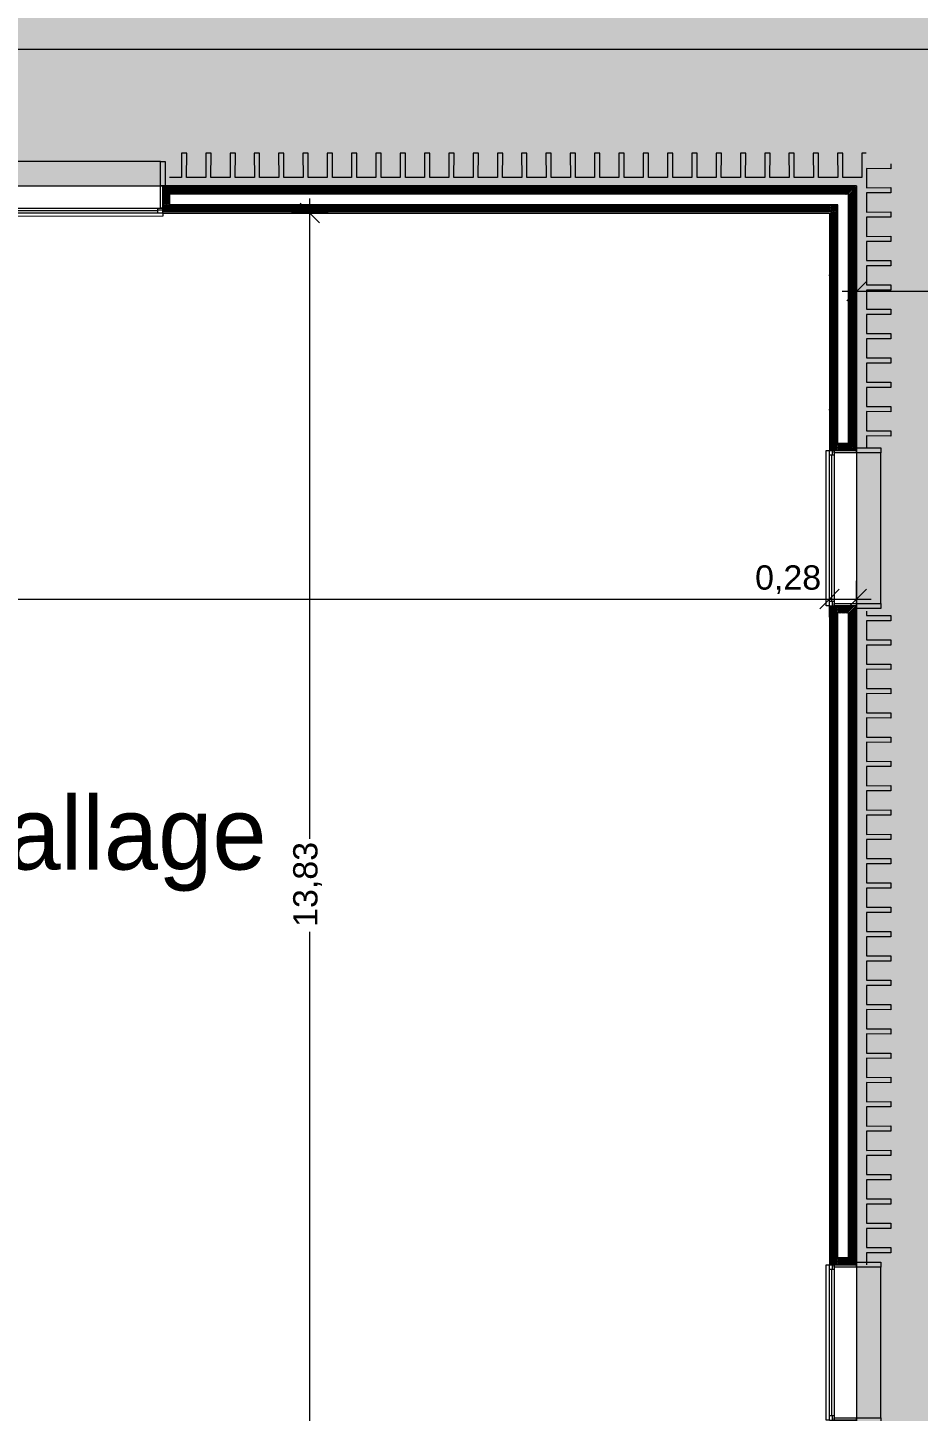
# Model space of a CAD drawing. Header units: millimetres. Extents: x -284281 to 1648660, y -821378 to -151356.
# Drawn here: x 235698 to 244860, y -186000 to -171770 of the extents above; entities that cross this region are included whole.
import ezdxf

# ---------------------------------------------------------------- set-up
doc = ezdxf.new("R2010")
doc.units = ezdxf.units.MM
doc.header["$MEASUREMENT"] = 0
doc.set_wipeout_variables(frame=1)
doc.linetypes.add('Traits', pattern=[282.222223, 141.111112, -141.111112])
doc.linetypes.add('Wipeout_Contour', pattern=[1000, 0, -1000])
for name, color, linetype in [('Cotations - 1_100', 7, 'Continuous'), ('Fenêtres ARCHICAD', 7, 'Continuous'), ('Hachure', 7, 'Continuous'), ('Nouveau_0', 7, 'Continuous'), ('Sols_ Dalles', 7, 'Continuous')]:
    doc.layers.add(name, color=color, linetype=linetype)
doc.styles.add('STYLE_GENERE_1', font='AGENCYR.TTF')
doc.styles.add('STYLE_GENERE_2', font='arial.ttf')
doc.dimstyles.new('STYLE_GENERE__1', dxfattribs={"dimtxt": 250, "dimasz": 190, "dimexe": 0.18, "dimexo": 0.0625, "dimgap": 0, "dimtad": 1, "dimtih": 1, "dimtoh": 1, "dimlfac": 0.001, "dimzin": 0, "dimdsep": 46, "dimtxsty": 'STYLE_GENERE_2', "dimblk": 'ARROWHEAD_6', "dimblk1": 'ARROWHEAD_6', "dimblk2": 'ARROWHEAD_6', "dimcen": 0.09, "dimse1": 1, "dimse2": 1, "dimclrd": 7, "dimclre": 7, "dimclrt": 7, "dimazin": 0, "dimtfac": 1, "dimtdec": 4, "dimtmove": 0, "dimatfit": 3, "dimfxl": 1, "dimtolj": 1, "dimtzin": 0, "dimarcsym": 0})
doc.dimstyles.new('STYLE_GENERE__4', dxfattribs={"dimtxt": 250, "dimasz": 190, "dimexe": 0.18, "dimexo": 0.0625, "dimgap": 0, "dimtad": 0, "dimlfac": 0.001, "dimzin": 0, "dimdsep": 46, "dimtxsty": 'STYLE_GENERE_2', "dimblk": 'ARROWHEAD_6', "dimblk1": 'ARROWHEAD_6', "dimblk2": 'ARROWHEAD_6', "dimcen": 0.09, "dimse1": 1, "dimse2": 1, "dimclrd": 7, "dimclre": 7, "dimclrt": 7, "dimazin": 0, "dimtfac": 1, "dimtdec": 4, "dimtmove": 0, "dimatfit": 3, "dimfxl": 1, "dimtolj": 1, "dimtzin": 0, "dimarcsym": 0})
pattern_1 = [(45, (0, 175), (-55.68466, 55.68466), [0, -52.5, 0, -78.75]), (110, (175, 175), (74.000794, 26.934086), [0, -38.5, 0, -66.5])]
pattern_2 = [(45, (0, 0), (-7.0710678, 7.0710678), [])]

# ---------------------------------------------------------------- blocks, each defined once
blk = doc.blocks.new('Fenêtre 25')
at = {"layer": 'Fenêtres ARCHICAD', "color": 7, "linetype": 'Continuous', "lineweight": 5}
for p, q in [((-800, 0), (-800, 33)), ((-800, 33), (800, 33)), ((800, 33), (800, 0)), ((-800, -30), (800, -30)), ((-800, -280), (-800, -50)), ((-800, -50), (-775, -50)), ((-775, -50), (-775, -280)), ((775, -280), (775, -50)), ((775, -50), (800, -50)), ((800, -50), (800, -280)), ((-825, -530), (-825, -280)), ((-825, -280), (-775, -280)), ((-825, -280), (-800, -280)), ((-825, -280), (-800, -280)), ((-800, -195), (-800, -265)), ((-800, -195), (-800, -265)), ((-800, -195), (-800, -265)), ((-800, -195), (-800, -265)), ((-800, -265), (-800, -280)), ((-800, -265), (-800, -280)), ((-775, -280), (-800, -280)), ((-775, -280), (-775, -530)), ((800, -280), (775, -280)), ((775, -280), (825, -280)), ((775, -530), (775, -280)), ((800, -195), (800, -265)), ((800, -195), (800, -265)), ((800, -195), (800, -265)), ((800, -195), (800, -265)), ((800, -265), (800, -280)), ((800, -265), (800, -280)), ((800, -280), (825, -280)), ((800, -280), (825, -280)), ((825, -280), (825, -530)), ((-775, -530), (-825, -530)), ((-775, -530), (775, -530)), ((825, -530), (775, -530))]:
    blk.add_line(p, q, dxfattribs=at)
at = {"layer": 'Fenêtres ARCHICAD', "color": 7, "linetype": 'Traits', "lineweight": 5}
blk.add_line((-800, 0), (800, 0), dxfattribs=at)
at = {"color": 254, "linetype": 'Wipeout_Contour', "lineweight": 0, "ltscale": 3003.33026}
blk.add_wipeout([(-750, 0), (-750, -50), (750, -50), (750, 0)], dxfattribs=at).dxf.layer = 'Fenêtres ARCHICAD'
at = {"layer": 'Fenêtres ARCHICAD', "color": 7, "linetype": 'Continuous', "lineweight": 5}
for p, q in [((-800, 0), (-750, 0)), ((-800, 0), (-800, -15)), ((-800, 0), (-800, -15)), ((-750, 0), (-750, -50)), ((-750, 0), (750, 0)), ((750, -50), (750, 0)), ((750, 0), (800, 0)), ((800, 0), (800, -15)), ((800, 0), (800, -15)), ((-800, -15), (-800, -50)), ((-800, -15), (-800, -50)), ((-750, -50), (-800, -50)), ((-800, -50), (-800, -85)), ((-800, -50), (-800, -85)), ((-800, -85), (-800, -195)), ((-800, -85), (-800, -195)), ((-800, -85), (-800, -195)), ((-800, -85), (-800, -195)), ((-750, -25), (750, -25)), ((750, -50), (-750, -50)), ((800, -50), (750, -50)), ((800, -15), (800, -50)), ((800, -15), (800, -50)), ((800, -50), (800, -85)), ((800, -50), (800, -85)), ((800, -85), (800, -195)), ((800, -85), (800, -195)), ((800, -85), (800, -195)), ((800, -85), (800, -195))]:
    blk.add_line(p, q, dxfattribs=at)
blk = doc.blocks.new('Mur_2_1', base_point=(244226, -173396))
at = {"color": 254, "linetype": 'Wipeout_Contour', "lineweight": 0, "ltscale": 898545.14095}
blk.add_wipeout([(244211, -173411), (244226, -173396), (244211, -173396)], dxfattribs=at)
at = {"color": 254, "linetype": 'Wipeout_Contour', "lineweight": 0, "ltscale": 1216217.980959077}
blk.add_wipeout([(244211, -177718), (244211, -184493), (244226, -184493), (244226, -177718)], dxfattribs=at)
at = {"linetype": 'Continuous', "lineweight": 5, "true_color": 0x5f5f5f}
h = blk.add_hatch(dxfattribs=at)
h.set_pattern_fill('ENDUIT_0001', color=251, style=0, pattern_type=2)
h.set_pattern_definition(pattern_1)
h.paths.add_polyline_path([(244211, -173411), (244226, -173396), (244211, -173396)])
h = blk.add_hatch(dxfattribs=at)
h.set_pattern_fill('ENDUIT_0001', color=251, style=0, pattern_type=2)
h.set_pattern_definition(pattern_1)
h.paths.add_polyline_path([(244211, -177718), (244211, -184493), (244226, -184493), (244226, -177718)])
at = {"color": 254, "linetype": 'Wipeout_Contour', "lineweight": 0, "ltscale": 898476.679009}
blk.add_wipeout([(244141, -173481), (244211, -173411), (244141, -173411)], dxfattribs=at)
at = {"color": 254, "linetype": 'Wipeout_Contour', "lineweight": 0, "ltscale": 1216080.44062921}
blk.add_wipeout([(244141, -177788), (244141, -184423), (244211, -184493), (244211, -177718)], dxfattribs=at)
at = {"linetype": 'Continuous', "lineweight": 5, "true_color": 0x5f5f5f}
h = blk.add_hatch(dxfattribs=at)
h.set_pattern_fill('BRIQUES_TERRE_CUITE__INT_97', color=251, style=0, pattern_type=2)
h.set_pattern_definition(pattern_2)
h.paths.add_polyline_path([(244141, -173481), (244211, -173411), (244141, -173411)])
h = blk.add_hatch(dxfattribs=at)
h.set_pattern_fill('BRIQUES_TERRE_CUITE__INT_97', color=251, style=0, pattern_type=2)
h.set_pattern_definition(pattern_2)
h.paths.add_polyline_path([(244141, -177788), (244141, -184423), (244211, -184493), (244211, -177718)])
at = {"color": 254, "linetype": 'Wipeout_Contour', "lineweight": 0, "ltscale": 898385.124704}
blk.add_wipeout([(244031, -173591), (244141, -173481), (244031, -173481)], dxfattribs=at)
at = {"color": 254, "linetype": 'Wipeout_Contour', "lineweight": 0, "ltscale": 1215790.318684809}
blk.add_wipeout([(244141, -177788), (244031, -177788), (244031, -184423), (244141, -184423)], dxfattribs=at)
at = {"color": 254, "linetype": 'Wipeout_Contour', "lineweight": 0, "ltscale": 1201241.896363816}
blk.add_wipeout([(244211, -176118), (244226, -176118), (244226, -173411), (244211, -173411)], dxfattribs=at)
at = {"color": 254, "linetype": 'Wipeout_Contour', "lineweight": 0, "ltscale": 898357.892746}
blk.add_wipeout([(243946, -173676), (243961, -173661), (243946, -173661)], dxfattribs=at)
at = {"color": 254, "linetype": 'Wipeout_Contour', "lineweight": 0, "ltscale": 1215366.70850868}
blk.add_wipeout([(243961, -177718), (243946, -177718), (243946, -184493), (243961, -184493)], dxfattribs=at)
at = {"linetype": 'Continuous', "lineweight": 5, "true_color": 0x5f5f5f}
h = blk.add_hatch(dxfattribs=at)
h.set_pattern_fill('ENDUIT_0001', color=251, style=0, pattern_type=2)
h.set_pattern_definition(pattern_1)
h.paths.add_polyline_path([(244211, -176118), (244226, -176118), (244226, -173411), (244211, -173411)])
h = blk.add_hatch(dxfattribs=at)
h.set_pattern_fill('ENDUIT_0001', color=251, style=0, pattern_type=2)
h.set_pattern_definition(pattern_1)
h.paths.add_polyline_path([(243946, -173676), (243961, -173661), (243946, -173661)])
h = blk.add_hatch(dxfattribs=at)
h.set_pattern_fill('ENDUIT_0001', color=251, style=0, pattern_type=2)
h.set_pattern_definition(pattern_1)
h.paths.add_polyline_path([(243961, -177718), (243946, -177718), (243946, -184493), (243961, -184493)])
at = {"color": 254, "linetype": 'Wipeout_Contour', "lineweight": 0, "ltscale": 898565.765969}
blk.add_wipeout([(244211, -173411), (244226, -173411), (244226, -173396)], dxfattribs=at)
at = {"color": 254, "linetype": 'Wipeout_Contour', "lineweight": 0, "ltscale": 898349.486126}
blk.add_wipeout([(243961, -173661), (244031, -173591), (243961, -173591)], dxfattribs=at)
at = {"color": 254, "linetype": 'Wipeout_Contour', "lineweight": 0, "ltscale": 1215503.21413695}
blk.add_wipeout([(243961, -184493), (244031, -184493), (244031, -177718), (243961, -177718)], dxfattribs=at)
at = {"linetype": 'Continuous', "lineweight": 5, "true_color": 0x5f5f5f}
h = blk.add_hatch(dxfattribs=at)
h.set_pattern_fill('ENDUIT_0001', color=251, style=0, pattern_type=2)
h.set_pattern_definition(pattern_1)
h.paths.add_polyline_path([(244211, -173411), (244226, -173411), (244226, -173396)])
h = blk.add_hatch(dxfattribs=at)
h.set_pattern_fill('BRIQUES_TERRE_CUITE__INT_97', color=251, style=0, pattern_type=2)
h.set_pattern_definition(pattern_2)
h.paths.add_polyline_path([(243961, -173661), (244031, -173591), (243961, -173591)])
h = blk.add_hatch(dxfattribs=at)
h.set_pattern_fill('BRIQUES_TERRE_CUITE__INT_97', color=251, style=0, pattern_type=2)
h.set_pattern_definition(pattern_2)
h.paths.add_polyline_path([(243961, -184493), (244031, -184493), (244031, -177718), (243961, -177718)])
at = {"color": 7, "linetype": 'Continuous', "lineweight": 5, "flags": 128}
blk.add_lwpolyline([(243946, -177718), (243946, -184493)], dxfattribs=at)
at = {"color": 254, "linetype": 'Wipeout_Contour', "lineweight": 0, "ltscale": 1201143.774950778}
blk.add_wipeout([(244211, -173481), (244141, -173481), (244141, -176048), (244211, -176118)], dxfattribs=at)
at = {"color": 254, "linetype": 'Wipeout_Contour', "lineweight": 0, "ltscale": 1207857.966664628}
blk.add_wipeout([(244141, -177788), (244211, -177718), (244031, -177718), (244031, -177788)], dxfattribs=at)
at = {"color": 254, "linetype": 'Wipeout_Contour', "lineweight": 0, "ltscale": 1223837.713579797}
blk.add_wipeout([(244141, -184423), (244031, -184423), (244031, -184493), (244211, -184493)], dxfattribs=at)
at = {"linetype": 'Continuous', "lineweight": 5, "true_color": 0x5f5f5f}
h = blk.add_hatch(dxfattribs=at)
h.set_pattern_fill('BRIQUES_TERRE_CUITE__INT_97', color=251, style=0, pattern_type=2)
h.set_pattern_definition(pattern_2)
h.paths.add_polyline_path([(244211, -173481), (244141, -173481), (244141, -176048), (244211, -176118)])
h = blk.add_hatch(dxfattribs=at)
h.set_pattern_fill('BRIQUES_TERRE_CUITE__INT_97', color=251, style=0, pattern_type=2)
h.set_pattern_definition(pattern_2)
h.paths.add_polyline_path([(244141, -177788), (244211, -177718), (244031, -177718), (244031, -177788)])
h = blk.add_hatch(dxfattribs=at)
h.set_pattern_fill('BRIQUES_TERRE_CUITE__INT_97', color=251, style=0, pattern_type=2)
h.set_pattern_definition(pattern_2)
h.paths.add_polyline_path([(244141, -184423), (244031, -184423), (244031, -184493), (244211, -184493)])
at = {"color": 7, "linetype": 'Continuous', "lineweight": 5}
for p, q in [((243946, -177718), (243961, -177718)), ((243961, -177718), (243961, -184493)), ((243961, -177718), (243996, -177718)), ((243996, -177718), (244031, -177718)), ((244031, -177718), (244141, -177718)), ((244031, -177718), (244141, -177718)), ((244141, -177718), (244211, -177718)), ((244141, -177718), (244211, -177718)), ((244211, -184493), (244211, -177718)), ((244211, -177718), (244226, -177718)), ((244226, -177743), (244226, -177718)), ((244031, -184423), (244031, -177788)), ((244141, -177788), (244031, -177788)), ((244141, -184423), (244141, -177788)), ((243946, -184493), (243961, -184493)), ((243961, -184493), (243996, -184493)), ((243996, -184493), (244031, -184493)), ((244141, -184423), (244031, -184423)), ((244031, -184493), (244141, -184493)), ((244031, -184493), (244141, -184493)), ((244141, -184493), (244211, -184493)), ((244141, -184493), (244211, -184493)), ((244211, -184493), (244226, -184493)), ((244226, -184493), (244226, -184468))]:
    blk.add_line(p, q, dxfattribs=at)
at = {"color": 7, "linetype": 'Continuous', "lineweight": 5, "flags": 128}
blk.add_lwpolyline([(244226, -184493), (244226, -177718)], dxfattribs=at)
at = {"layer": 'Fenêtres ARCHICAD', "color": 7, "linetype": 'Continuous', "lineweight": 5, "zscale": 1000, "rotation": 89.99999999999997}
blk.add_blockref('Fenêtre 25', (243946, -185293), dxfattribs=at)
at = {"color": 254, "linetype": 'Wipeout_Contour', "lineweight": 0, "ltscale": 898574.002346}
blk.add_wipeout([(244141, -173481), (244211, -173481), (244211, -173411)], dxfattribs=at)
at = {"color": 254, "linetype": 'Wipeout_Contour', "lineweight": 0, "ltscale": 1200937.625427766}
blk.add_wipeout([(244141, -173591), (244031, -173591), (244031, -176048), (244141, -176048)], dxfattribs=at)
at = {"linetype": 'Continuous', "lineweight": 5, "true_color": 0x5f5f5f}
h = blk.add_hatch(dxfattribs=at)
h.set_pattern_fill('BRIQUES_TERRE_CUITE__INT_97', color=251, style=0, pattern_type=2)
h.set_pattern_definition(pattern_2)
h.paths.add_polyline_path([(244141, -173481), (244211, -173481), (244211, -173411)])
at = {"color": 7, "linetype": 'Continuous', "lineweight": 5, "flags": 128}
blk.add_lwpolyline([(244226, -173396), (244211, -173396)], dxfattribs=at)
at = {"color": 254, "linetype": 'Wipeout_Contour', "lineweight": 0, "ltscale": 1200687.31575367}
blk.add_wipeout([(243946, -173676), (243946, -176118), (243961, -176118), (243961, -173676)], dxfattribs=at)
at = {"linetype": 'Continuous', "lineweight": 5, "true_color": 0x5f5f5f}
h = blk.add_hatch(dxfattribs=at)
h.set_pattern_fill('ENDUIT_0001', color=251, style=0, pattern_type=2)
h.set_pattern_definition(pattern_1)
h.paths.add_polyline_path([(243946, -173676), (243946, -176118), (243961, -176118), (243961, -173676)])
at = {"color": 254, "linetype": 'Wipeout_Contour', "lineweight": 0, "ltscale": 898538.250823}
blk.add_wipeout([(244031, -173591), (244141, -173591), (244141, -173481)], dxfattribs=at)
at = {"color": 7, "linetype": 'Continuous', "lineweight": 5}
for p, q in [((244211, -173411), (244141, -173411)), ((244211, -173481), (244211, -173411)), ((244141, -173481), (244031, -173481)), ((244141, -173591), (244141, -173481))]:
    blk.add_line(p, q, dxfattribs=at)
at = {"color": 254, "linetype": 'Wipeout_Contour', "lineweight": 0, "ltscale": 898378.575228}
blk.add_wipeout([(243946, -173676), (243961, -173676), (243961, -173661)], dxfattribs=at)
at = {"linetype": 'Continuous', "lineweight": 5, "true_color": 0x5f5f5f}
h = blk.add_hatch(dxfattribs=at)
h.set_pattern_fill('ENDUIT_0001', color=251, style=0, pattern_type=2)
h.set_pattern_definition(pattern_1)
h.paths.add_polyline_path([(243946, -173676), (243961, -173676), (243961, -173661)])
at = {"color": 254, "linetype": 'Wipeout_Contour', "lineweight": 0, "ltscale": 1200808.079218272}
blk.add_wipeout([(243961, -173661), (243961, -176118), (244031, -176118), (244031, -173661)], dxfattribs=at)
at = {"linetype": 'Continuous', "lineweight": 5, "true_color": 0x5f5f5f}
h = blk.add_hatch(dxfattribs=at)
h.set_pattern_fill('BRIQUES_TERRE_CUITE__INT_97', color=251, style=0, pattern_type=2)
h.set_pattern_definition(pattern_2)
h.paths.add_polyline_path([(243961, -173661), (243961, -176118), (244031, -176118), (244031, -173661)])
at = {"color": 254, "linetype": 'Wipeout_Contour', "lineweight": 0, "ltscale": 898446.859335}
blk.add_wipeout([(243961, -173661), (244031, -173661), (244031, -173591)], dxfattribs=at)
at = {"color": 254, "linetype": 'Wipeout_Contour', "lineweight": 0, "ltscale": 1203937.86174796}
blk.add_wipeout([(244141, -176048), (244031, -176048), (244031, -176118), (244211, -176118)], dxfattribs=at)
at = {"linetype": 'Continuous', "lineweight": 5, "true_color": 0x5f5f5f}
h = blk.add_hatch(dxfattribs=at)
h.set_pattern_fill('BRIQUES_TERRE_CUITE__INT_97', color=251, style=0, pattern_type=2)
h.set_pattern_definition(pattern_2)
h.paths.add_polyline_path([(243961, -173661), (244031, -173661), (244031, -173591)])
h = blk.add_hatch(dxfattribs=at)
h.set_pattern_fill('BRIQUES_TERRE_CUITE__INT_97', color=251, style=0, pattern_type=2)
h.set_pattern_definition(pattern_2)
h.paths.add_polyline_path([(244141, -176048), (244031, -176048), (244031, -176118), (244211, -176118)])
at = {"color": 7, "linetype": 'Continuous', "lineweight": 5}
for p, q in [((244031, -173591), (243961, -173591)), ((244031, -173661), (244031, -173591)), ((244141, -176048), (244141, -173591)), ((244211, -176118), (244211, -173481)), ((243961, -173661), (243946, -173661)), ((243961, -173661), (243961, -176118)), ((244031, -176048), (244031, -173661)), ((243946, -176118), (243961, -176118)), ((243961, -176118), (243996, -176118)), ((243996, -176118), (244031, -176118)), ((244141, -176048), (244031, -176048)), ((244031, -176118), (244141, -176118)), ((244031, -176118), (244141, -176118)), ((244141, -176118), (244211, -176118)), ((244141, -176118), (244211, -176118)), ((244211, -176118), (244226, -176118)), ((244226, -176118), (244226, -176093))]:
    blk.add_line(p, q, dxfattribs=at)
at = {"color": 7, "linetype": 'Continuous', "lineweight": 5, "flags": 128}
for points in [[(244226, -176118), (244226, -173396)], [(243946, -173676), (243946, -176118)]]:
    blk.add_lwpolyline(points, dxfattribs=at)
at = {"layer": 'Fenêtres ARCHICAD', "color": 7, "linetype": 'Continuous', "lineweight": 5, "zscale": 1000, "rotation": 89.99999999999997}
blk.add_blockref('Fenêtre 25', (243946, -176918), dxfattribs=at)
blk = doc.blocks.new('Mur_15_1', base_point=(219226, -173400))
at = {"color": 254, "linetype": 'Wipeout_Contour', "lineweight": 0, "ltscale": 1486011.648544633}
blk.add_wipeout([(244211, -173396), (237089, -173397), (237089, -173412), (244211, -173411), (244211, -173411)], dxfattribs=at)
at = {"linetype": 'Continuous', "lineweight": 5, "true_color": 0x5f5f5f}
h = blk.add_hatch(dxfattribs=at)
h.set_pattern_fill('ENDUIT_0001', color=251, style=0, pattern_type=2)
h.set_pattern_definition(pattern_1)
h.paths.add_polyline_path([(244211, -173396), (237089, -173397), (237089, -173412), (244211, -173411), (244211, -173411)])
at = {"color": 254, "linetype": 'Wipeout_Contour', "lineweight": 0, "ltscale": 1486036.9236685}
blk.add_wipeout([(237089, -173412), (237159, -173482), (244141, -173481), (244141, -173481), (244141, -173411)], dxfattribs=at)
at = {"linetype": 'Continuous', "lineweight": 5, "true_color": 0x5f5f5f}
h = blk.add_hatch(dxfattribs=at)
h.set_pattern_fill('BRIQUES_TERRE_CUITE__INT_97', color=251, style=0, pattern_type=2)
h.set_pattern_definition(pattern_2)
h.paths.add_polyline_path([(237089, -173412), (237159, -173482), (244141, -173481), (244141, -173481), (244141, -173411)])
at = {"color": 7, "linetype": 'Continuous', "lineweight": 5}
blk.add_line((244211, -173411), (244141, -173411), dxfattribs=at)
at = {"color": 254, "linetype": 'Wipeout_Contour', "lineweight": 0, "ltscale": 1486098.806743747}
blk.add_wipeout([(244031, -173481), (237159, -173482), (237159, -173592), (244031, -173591), (244031, -173591)], dxfattribs=at)
at = {"color": 7, "linetype": 'Continuous', "lineweight": 5}
blk.add_line((244141, -173481), (244031, -173481), dxfattribs=at)
at = {"color": 254, "linetype": 'Wipeout_Contour', "lineweight": 0, "ltscale": 1186683.390467976}
blk.add_wipeout([(237089, -173662), (237089, -173677), (243946, -173676), (243946, -173661)], dxfattribs=at)
at = {"linetype": 'Continuous', "lineweight": 5, "true_color": 0x5f5f5f}
h = blk.add_hatch(dxfattribs=at)
h.set_pattern_fill('ENDUIT_0001', color=251, style=0, pattern_type=2)
h.set_pattern_definition(pattern_1)
h.paths.add_polyline_path([(237089, -173662), (237089, -173677), (243946, -173676), (243946, -173661)])
at = {"color": 254, "linetype": 'Wipeout_Contour', "lineweight": 0, "ltscale": 1186608.307459882}
blk.add_wipeout([(243961, -173591), (237089, -173592), (237089, -173662), (243961, -173661)], dxfattribs=at)
at = {"linetype": 'Continuous', "lineweight": 5, "true_color": 0x5f5f5f}
h = blk.add_hatch(dxfattribs=at)
h.set_pattern_fill('BRIQUES_TERRE_CUITE__INT_97', color=251, style=0, pattern_type=2)
h.set_pattern_definition(pattern_2)
h.paths.add_polyline_path([(243961, -173591), (237089, -173592), (237089, -173662), (243961, -173661)])
at = {"color": 7, "linetype": 'Continuous', "lineweight": 5}
for p, q in [((244031, -173591), (243961, -173591)), ((243961, -173661), (243946, -173661))]:
    blk.add_line(p, q, dxfattribs=at)
at = {"color": 7, "linetype": 'Continuous', "lineweight": 5, "flags": 128}
blk.add_lwpolyline([(237089, -173677), (243946, -173676)], dxfattribs=at)
at = {"color": 254, "linetype": 'Wipeout_Contour', "lineweight": 0, "ltscale": 1175325.555259003}
blk.add_wipeout([(237159, -173482), (237089, -173412), (237089, -173592), (237159, -173592)], dxfattribs=at)
at = {"linetype": 'Continuous', "lineweight": 5, "true_color": 0x5f5f5f}
h = blk.add_hatch(dxfattribs=at)
h.set_pattern_fill('BRIQUES_TERRE_CUITE__INT_97', color=251, style=0, pattern_type=2)
h.set_pattern_definition(pattern_2)
h.paths.add_polyline_path([(237159, -173482), (237089, -173412), (237089, -173592), (237159, -173592)])
at = {"color": 7, "linetype": 'Continuous', "lineweight": 5}
for p, q in [((237114, -173397), (237089, -173397)), ((237089, -173412), (237089, -173397)), ((244141, -173411), (237089, -173412)), ((237089, -173482), (237089, -173412)), ((237089, -173482), (237089, -173412)), ((237089, -173592), (237089, -173482)), ((237089, -173592), (237089, -173482)), ((237089, -173627), (237089, -173592)), ((244031, -173481), (237159, -173482)), ((237159, -173482), (237159, -173592)), ((243961, -173591), (237159, -173592)), ((237089, -173662), (237089, -173627)), ((237089, -173662), (243946, -173661)), ((237089, -173677), (237089, -173662))]:
    blk.add_line(p, q, dxfattribs=at)
at = {"color": 7, "linetype": 'Continuous', "lineweight": 5, "flags": 128}
blk.add_lwpolyline([(244211, -173396), (237089, -173397)], dxfattribs=at)
at = {"layer": 'Fenêtres ARCHICAD', "color": 7, "linetype": 'Continuous', "lineweight": 5, "zscale": 1000, "rotation": 180.0105654490005}
blk.add_blockref('Fenêtre 25', (236289, -173677), dxfattribs=at)
blk = doc.blocks.new('Tôle profilée 25_5')
at = {"color": 7, "linetype": 'Continuous', "lineweight": 5}
for p, q in [((-250, 7165.6), (-250, 7150)), ((-250, 7150), (-250, 7122.5)), ((-250, 7122.5), (0, 7123.5)), ((0, 7123.5), (0, 6926.5)), ((-250, 6927.5), (-250, 6900)), ((0, 6926.5), (-250, 6927.5)), ((-250, 6900), (-250, 6872.5)), ((-250, 6872.5), (0, 6873.5)), ((0, 6873.5), (0, 6676.5)), ((-250, 6677.5), (-250, 6650)), ((0, 6676.5), (-250, 6677.5)), ((-250, 6650), (-250, 6622.5)), ((-250, 6622.5), (0, 6623.5)), ((0, 6623.5), (0, 6426.5)), ((-250, 6427.5), (-250, 6400)), ((0, 6426.5), (-250, 6427.5)), ((-250, 6400), (-250, 6372.5)), ((-250, 6372.5), (0, 6373.5)), ((0, 6373.5), (0, 6176.5)), ((-250, 6177.5), (-250, 6150)), ((0, 6176.5), (-250, 6177.5)), ((-250, 6150), (-250, 6122.5)), ((-250, 6122.5), (0, 6123.5)), ((0, 6123.5), (0, 5926.5)), ((-250, 5927.5), (-250, 5900)), ((0, 5926.5), (-250, 5927.5)), ((-250, 5900), (-250, 5872.5)), ((-250, 5872.5), (0, 5873.5)), ((0, 5873.5), (0, 5676.5)), ((-250, 5677.5), (-250, 5650)), ((0, 5676.5), (-250, 5677.5)), ((-250, 5650), (-250, 5622.5)), ((-250, 5622.5), (0, 5623.5)), ((0, 5623.5), (0, 5426.5)), ((-250, 5427.5), (-250, 5400)), ((0, 5426.5), (-250, 5427.5)), ((-250, 5400), (-250, 5372.5)), ((-250, 5372.5), (0, 5373.5)), ((0, 5373.5), (0, 5176.5)), ((-250, 5177.5), (-250, 5150)), ((0, 5176.5), (-250, 5177.5)), ((-250, 5150), (-250, 5122.5)), ((-250, 5122.5), (0, 5123.5)), ((0, 5123.5), (0, 4926.5)), ((-250, 4927.5), (-250, 4900)), ((0, 4926.5), (-250, 4927.5)), ((-250, 4900), (-250, 4872.5)), ((-250, 4872.5), (0, 4873.5)), ((0, 4873.5), (0, 4676.5)), ((-250, 4677.5), (-250, 4650)), ((0, 4676.5), (-250, 4677.5)), ((-250, 4650), (-250, 4622.5)), ((-250, 4622.5), (0, 4623.5)), ((0, 4623.5), (0, 4426.5)), ((-250, 4427.5), (-250, 4400)), ((0, 4426.5), (-250, 4427.5)), ((-250, 4400), (-250, 4372.5)), ((-250, 4372.5), (0, 4373.5)), ((0, 4373.5), (0, 4176.5)), ((-250, 4177.5), (-250, 4150)), ((0, 4176.5), (-250, 4177.5)), ((-250, 4150), (-250, 4122.5)), ((-250, 4122.5), (0, 4123.5)), ((0, 4123.5), (0, 3926.5)), ((-250, 3927.5), (-250, 3900)), ((0, 3926.5), (-250, 3927.5)), ((-250, 3900), (-250, 3872.5)), ((-250, 3872.5), (0, 3873.5)), ((0, 3873.5), (0, 3676.5)), ((-250, 3677.5), (-250, 3650)), ((0, 3676.5), (-250, 3677.5)), ((-250, 3650), (-250, 3622.5)), ((-250, 3622.5), (0, 3623.5)), ((0, 3623.5), (0, 3426.5)), ((-250, 3427.5), (-250, 3400)), ((0, 3426.5), (-250, 3427.5)), ((-250, 3400), (-250, 3372.5)), ((-250, 3372.5), (0, 3373.5)), ((0, 3373.5), (0, 3176.5)), ((-250, 3177.5), (-250, 3150)), ((0, 3176.5), (-250, 3177.5)), ((-250, 3150), (-250, 3122.5)), ((-250, 3122.5), (0, 3123.5)), ((0, 3123.5), (0, 2926.5)), ((-250, 2927.5), (-250, 2900)), ((0, 2926.5), (-250, 2927.5)), ((-250, 2900), (-250, 2872.5)), ((-250, 2872.5), (0, 2873.5)), ((0, 2873.5), (0, 2676.5)), ((-250, 2677.5), (-250, 2650)), ((0, 2676.5), (-250, 2677.5)), ((-250, 2650), (-250, 2622.5)), ((-250, 2622.5), (0, 2623.5)), ((0, 2623.5), (0, 2426.5)), ((-250, 2427.5), (-250, 2400)), ((0, 2426.5), (-250, 2427.5)), ((-250, 2400), (-250, 2372.5)), ((-250, 2372.5), (0, 2373.5)), ((0, 2373.5), (0, 2176.5)), ((-250, 2177.5), (-250, 2150)), ((0, 2176.5), (-250, 2177.5)), ((-250, 2150), (-250, 2122.5)), ((-250, 2122.5), (0, 2123.5)), ((0, 2123.5), (0, 1926.5)), ((-250, 1927.5), (-250, 1900)), ((0, 1926.5), (-250, 1927.5)), ((-250, 1900), (-250, 1872.5)), ((-250, 1872.5), (0, 1873.5)), ((0, 1873.5), (0, 1676.5)), ((-250, 1677.5), (-250, 1650)), ((0, 1676.5), (-250, 1677.5)), ((-250, 1650), (-250, 1622.5)), ((-250, 1622.5), (0, 1623.5)), ((0, 1623.5), (0, 1426.5)), ((-250, 1427.5), (-250, 1400)), ((0, 1426.5), (-250, 1427.5)), ((-250, 1400), (-250, 1372.5)), ((-250, 1372.5), (0, 1373.5)), ((0, 1373.5), (0, 1176.5)), ((-250, 1177.5), (-250, 1150)), ((0, 1176.5), (-250, 1177.5)), ((-250, 1150), (-250, 1122.5)), ((-250, 1122.5), (0, 1123.5)), ((0, 1123.5), (0, 926.5)), ((-250, 927.5), (-250, 900)), ((0, 926.5), (-250, 927.5)), ((-250, 900), (-250, 872.5)), ((-250, 872.5), (0, 873.5)), ((0, 873.5), (0, 676.5)), ((-250, 677.5), (-250, 650)), ((0, 676.5), (-250, 677.5)), ((-250, 650), (-250, 622.5)), ((-250, 622.5), (0, 623.5)), ((0, 623.5), (0, 426.5)), ((-250, 427.5), (-250, 400)), ((0, 426.5), (-250, 427.5)), ((-250, 400), (-250, 372.5)), ((-250, 372.5), (0, 373.5)), ((0, 373.5), (0, 176.5)), ((-250, 177.5), (-250, 150)), ((0, 176.5), (-250, 177.5)), ((-250, 150), (-250, 122.5)), ((-250, 122.5), (0, 123.5)), ((0, 123.5), (0, 0))]:
    blk.add_line(p, q, dxfattribs=at)
blk = doc.blocks.new('Tôle profilée 25_2')
at = {"color": 7, "linetype": 'Continuous', "lineweight": 5}
for p, q in [((0, 6722.2), (0, 6676.5)), ((-250, 6677.5), (-250, 6650)), ((0, 6676.5), (-250, 6677.5)), ((-250, 6650), (-250, 6622.5)), ((-250, 6622.5), (0, 6623.5)), ((0, 6623.5), (0, 6426.5)), ((-250, 6427.5), (-250, 6400)), ((0, 6426.5), (-250, 6427.5)), ((-250, 6400), (-250, 6372.5)), ((-250, 6372.5), (0, 6373.5)), ((0, 6373.5), (0, 6176.5)), ((-250, 6177.5), (-250, 6150)), ((0, 6176.5), (-250, 6177.5)), ((-250, 6150), (-250, 6122.5)), ((-250, 6122.5), (0, 6123.5)), ((0, 6123.5), (0, 5926.5)), ((-250, 5927.5), (-250, 5900)), ((0, 5926.5), (-250, 5927.5)), ((-250, 5900), (-250, 5872.5)), ((-250, 5872.5), (0, 5873.5)), ((0, 5873.5), (0, 5676.5)), ((-250, 5677.5), (-250, 5650)), ((0, 5676.5), (-250, 5677.5)), ((-250, 5650), (-250, 5622.5)), ((-250, 5622.5), (0, 5623.5)), ((0, 5623.5), (0, 5426.5)), ((-250, 5427.5), (-250, 5400)), ((0, 5426.5), (-250, 5427.5)), ((-250, 5400), (-250, 5372.5)), ((-250, 5372.5), (0, 5373.5)), ((0, 5373.5), (0, 5176.5)), ((-250, 5177.5), (-250, 5150)), ((0, 5176.5), (-250, 5177.5)), ((-250, 5150), (-250, 5122.5)), ((-250, 5122.5), (0, 5123.5)), ((0, 5123.5), (0, 4926.5)), ((-250, 4927.5), (-250, 4900)), ((0, 4926.5), (-250, 4927.5)), ((-250, 4900), (-250, 4872.5)), ((-250, 4872.5), (0, 4873.5)), ((0, 4873.5), (0, 4676.5)), ((-250, 4677.5), (-250, 4650)), ((0, 4676.5), (-250, 4677.5)), ((-250, 4650), (-250, 4622.5)), ((-250, 4622.5), (0, 4623.5)), ((0, 4623.5), (0, 4426.5)), ((-250, 4427.5), (-250, 4400)), ((0, 4426.5), (-250, 4427.5)), ((-250, 4400), (-250, 4372.5)), ((-250, 4372.5), (0, 4373.5)), ((0, 4373.5), (0, 4176.5)), ((-250, 4177.5), (-250, 4150)), ((0, 4176.5), (-250, 4177.5)), ((-250, 4150), (-250, 4122.5)), ((-250, 4122.5), (0, 4123.5)), ((0, 4123.5), (0, 3926.5)), ((-250, 3927.5), (-250, 3900)), ((0, 3926.5), (-250, 3927.5)), ((-250, 3900), (-250, 3872.5)), ((-250, 3872.5), (0, 3873.5)), ((0, 3873.5), (0, 3676.5)), ((-250, 3677.5), (-250, 3650)), ((0, 3676.5), (-250, 3677.5)), ((-250, 3650), (-250, 3622.5)), ((-250, 3622.5), (0, 3623.5)), ((0, 3623.5), (0, 3426.5)), ((-250, 3427.5), (-250, 3400)), ((0, 3426.5), (-250, 3427.5)), ((-250, 3400), (-250, 3372.5)), ((-250, 3372.5), (0, 3373.5)), ((0, 3373.5), (0, 3176.5)), ((-250, 3177.5), (-250, 3150)), ((0, 3176.5), (-250, 3177.5)), ((-250, 3150), (-250, 3122.5)), ((-250, 3122.5), (0, 3123.5)), ((0, 3123.5), (0, 2926.5)), ((-250, 2927.5), (-250, 2900)), ((0, 2926.5), (-250, 2927.5)), ((-250, 2900), (-250, 2872.5)), ((-250, 2872.5), (0, 2873.5)), ((0, 2873.5), (0, 2676.5)), ((-250, 2677.5), (-250, 2650)), ((0, 2676.5), (-250, 2677.5)), ((-250, 2650), (-250, 2622.5)), ((-250, 2622.5), (0, 2623.5)), ((0, 2623.5), (0, 2426.5)), ((-250, 2427.5), (-250, 2400)), ((0, 2426.5), (-250, 2427.5)), ((-250, 2400), (-250, 2372.5)), ((-250, 2372.5), (0, 2373.5)), ((0, 2373.5), (0, 2176.5)), ((-250, 2177.5), (-250, 2150)), ((0, 2176.5), (-250, 2177.5)), ((-250, 2150), (-250, 2122.5)), ((-250, 2122.5), (0, 2123.5)), ((0, 2123.5), (0, 1926.5)), ((-250, 1927.5), (-250, 1900)), ((0, 1926.5), (-250, 1927.5)), ((-250, 1900), (-250, 1872.5)), ((-250, 1872.5), (0, 1873.5)), ((0, 1873.5), (0, 1676.5)), ((-250, 1677.5), (-250, 1650)), ((0, 1676.5), (-250, 1677.5)), ((-250, 1650), (-250, 1622.5)), ((-250, 1622.5), (0, 1623.5)), ((0, 1623.5), (0, 1426.5)), ((-250, 1427.5), (-250, 1400)), ((0, 1426.5), (-250, 1427.5)), ((-250, 1400), (-250, 1372.5)), ((-250, 1372.5), (0, 1373.5)), ((0, 1373.5), (0, 1176.5)), ((-250, 1177.5), (-250, 1150)), ((0, 1176.5), (-250, 1177.5)), ((-250, 1150), (-250, 1122.5)), ((-250, 1122.5), (0, 1123.5)), ((0, 1123.5), (0, 926.5)), ((-250, 927.5), (-250, 900)), ((0, 926.5), (-250, 927.5)), ((-250, 900), (-250, 872.5)), ((-250, 872.5), (0, 873.5)), ((0, 873.5), (0, 676.5)), ((-250, 677.5), (-250, 650)), ((0, 676.5), (-250, 677.5)), ((-250, 650), (-250, 622.5)), ((-250, 622.5), (0, 623.5)), ((0, 623.5), (0, 426.5)), ((-250, 427.5), (-250, 400)), ((0, 426.5), (-250, 427.5)), ((-250, 400), (-250, 372.5)), ((-250, 372.5), (0, 373.5)), ((0, 373.5), (0, 176.5)), ((-250, 177.5), (-250, 150)), ((0, 176.5), (-250, 177.5)), ((-250, 150), (-250, 122.5)), ((-250, 122.5), (0, 123.5)), ((0, 123.5), (0, 0))]:
    blk.add_line(p, q, dxfattribs=at)
blk = doc.blocks.new('Tôle profilée 25_9')
at = {"color": 7, "linetype": 'Continuous', "lineweight": 5}
for p, q in [((-250, 2921.5), (-250, 2900)), ((-250, 2900), (-250, 2872.5)), ((-250, 2872.5), (0, 2873.5)), ((0, 2873.5), (0, 2676.5)), ((-250, 2677.5), (-250, 2650)), ((0, 2676.5), (-250, 2677.5)), ((-250, 2650), (-250, 2622.5)), ((-250, 2622.5), (0, 2623.5)), ((0, 2623.5), (0, 2426.5)), ((-250, 2427.5), (-250, 2400)), ((0, 2426.5), (-250, 2427.5)), ((-250, 2400), (-250, 2372.5)), ((-250, 2372.5), (0, 2373.5)), ((0, 2373.5), (0, 2176.5)), ((-250, 2177.5), (-250, 2150)), ((0, 2176.5), (-250, 2177.5)), ((-250, 2150), (-250, 2122.5)), ((-250, 2122.5), (0, 2123.5)), ((0, 2123.5), (0, 1926.5)), ((-250, 1927.5), (-250, 1900)), ((0, 1926.5), (-250, 1927.5)), ((-250, 1900), (-250, 1872.5)), ((-250, 1872.5), (0, 1873.5)), ((0, 1873.5), (0, 1676.5)), ((-250, 1677.5), (-250, 1650)), ((0, 1676.5), (-250, 1677.5)), ((-250, 1650), (-250, 1622.5)), ((-250, 1622.5), (0, 1623.5)), ((0, 1623.5), (0, 1426.5)), ((-250, 1427.5), (-250, 1400)), ((0, 1426.5), (-250, 1427.5)), ((-250, 1400), (-250, 1372.5)), ((-250, 1372.5), (0, 1373.5)), ((0, 1373.5), (0, 1176.5)), ((-250, 1177.5), (-250, 1150)), ((0, 1176.5), (-250, 1177.5)), ((-250, 1150), (-250, 1122.5)), ((-250, 1122.5), (0, 1123.5)), ((0, 1123.5), (0, 926.5)), ((-250, 927.5), (-250, 900)), ((0, 926.5), (-250, 927.5)), ((-250, 900), (-250, 872.5)), ((-250, 872.5), (0, 873.5)), ((0, 873.5), (0, 676.5)), ((-250, 677.5), (-250, 650)), ((0, 676.5), (-250, 677.5)), ((-250, 650), (-250, 622.5)), ((-250, 622.5), (0, 623.5)), ((0, 623.5), (0, 426.5)), ((-250, 427.5), (-250, 400)), ((0, 426.5), (-250, 427.5)), ((-250, 400), (-250, 372.5)), ((-250, 372.5), (0, 373.5)), ((0, 373.5), (0, 176.5)), ((-250, 177.5), (-250, 150)), ((0, 176.5), (-250, 177.5)), ((-250, 150), (-250, 122.5)), ((-250, 122.5), (0, 123.5)), ((0, 123.5), (0, 0))]:
    blk.add_line(p, q, dxfattribs=at)
blk = doc.blocks.new('*D470')
at = {"layer": 'Cotations - 1_100', "color": 7, "linetype": 'Continuous', "lineweight": 5, "transparency": 16777216}
for p, q in [((219606, -177546), (219406, -177746)), ((219506, -177833), (219506, -177458)), ((244046, -177546), (243846, -177746)), ((243946, -177833), (243946, -177458)), ((219506, -177646), (243946, -177646))]:
    blk.add_line(p, q, dxfattribs=at)
at = {"layer": 'Cotations - 1_100', "color": 7, "lineweight": 5, "transparency": 16777216, "char_height": 250, "attachment_point": 7, "style": 'STYLE_GENERE_2'}
for s, insert in [('\\A1;{\\pql;\\fArial|b0|i0|c0|p38;24,44}', (230966, -177596)), ('\\A1;{\\pql;\\fArial|b0|i0|c0|p38;0,28}', (243181, -177596))]:
    blk.add_mtext(s, dxfattribs=dict(at, insert=insert))
blk = doc.blocks.new('ARROWHEAD_6')
at = {"color": 0, "linetype": 'Continuous', "lineweight": 0}
for p, q in [((0, 0), (-1, 0)), ((-0.5, -0.5), (0.5, 0.5))]:
    blk.add_line(p, q, dxfattribs=at)
blk = doc.blocks.new('*D471')
at = {"layer": 'Cotations - 1_100', "color": 7, "linetype": 'Continuous', "lineweight": 5, "transparency": 16777216}
for p, q in [((244046, -177546), (243846, -177746)), ((243946, -177833), (243946, -177458)), ((244126, -177746), (244326, -177546)), ((244226, -177833), (244226, -177458)), ((243946, -177646), (244226, -177646)), ((244226, -177646), (244376, -177646))]:
    blk.add_line(p, q, dxfattribs=at)
blk = doc.blocks.new('*D484')
at = {"layer": 'Cotations - 1_100', "color": 7, "linetype": 'Continuous', "lineweight": 5, "transparency": 16777216}
for p, q in [((238701, -173776), (238501, -173576)), ((238601, -173676), (238601, -173526)), ((238788, -173676), (238413, -173676)), ((238601, -180113), (238601, -173676)), ((238601, -187506), (238601, -181068)), ((238501, -187406), (238701, -187606)), ((238788, -187506), (238413, -187506))]:
    blk.add_line(p, q, dxfattribs=at)
at = {"layer": 'Cotations - 1_100', "color": 7, "lineweight": 5, "transparency": 16777216, "insert": (238726, -181018), "char_height": 250, "attachment_point": 7, "rotation": 90, "style": 'STYLE_GENERE_2'}
blk.add_mtext('\\A1;{\\pql;\\fArial|b0|i0|c0|p38;13,83}', dxfattribs=at)
blk = doc.blocks.new('*D537')
at = {"layer": 'Cotations - 1_100', "color": 7, "linetype": 'Continuous', "lineweight": 5, "transparency": 16777216}
for p, q in [((244226, -174667), (244226, -174292)), ((254231, -174667), (254231, -174292)), ((244326, -174380), (244126, -174580)), ((254131, -174580), (254331, -174380)), ((244076, -174480), (244226, -174480)), ((244226, -174480), (254231, -174480)), ((254231, -174480), (254381, -174480))]:
    blk.add_line(p, q, dxfattribs=at)
at = {"layer": 'Cotations - 1_100', "color": 7, "lineweight": 5, "transparency": 16777216, "insert": (248801, -174430), "char_height": 250, "attachment_point": 7, "style": 'STYLE_GENERE_2'}
blk.add_mtext('\\A1;{\\pql;\\fArial|b0|i0|c0|p38;10,00}', dxfattribs=at)
blk = doc.blocks.new('*D591')
at = {"layer": 'Cotations - 1_100', "color": 7, "linetype": 'Continuous', "lineweight": 5, "transparency": 16777216}
for p, q in [((228445, -173496), (228245, -173296)), ((228345, -173396), (228345, -173246)), ((228533, -173396), (228158, -173396)), ((228345, -179986), (228345, -173396)), ((228345, -187506), (228345, -180915)), ((228245, -187406), (228445, -187606)), ((228533, -187506), (228158, -187506))]:
    blk.add_line(p, q, dxfattribs=at)
at = {"layer": 'Cotations - 1_100', "color": 7, "lineweight": 5, "transparency": 16777216, "insert": (228470, -180865), "char_height": 250, "attachment_point": 7, "rotation": 90, "style": 'STYLE_GENERE_2'}
blk.add_mtext('\\A1;{\\pql;\\fArial|b0|i0|c0|p38;14,11}', dxfattribs=at)

msp = doc.modelspace()

# ---------------------------------------------------------------- hatches: boundary and pattern name
at = {"linetype": 'Continuous', "lineweight": 0, "true_color": 0x6f6f6f}
h = msp.add_hatch(color=8, dxfattribs=at)
h.paths.add_polyline_path([(141848.4421, -295062.57111), (269220.82107, -293826.86817), (269220.82107, -270902.73426), (268763.04853, -270902.73426), (254213.59981, -271040.57524), (254213.59981, -163437.63526), (153156.19977, -163437.63526), (153156.19977, -271040.57524), (153182.9625, -271040.57014), (153183.14559, -272000.51417, -0.4094273642), (149183.68145, -275935.04226), (141848.4421, -275935.04226)])
h.paths.add_polyline_path([(158435.58359, -260639.95299), (155145.58359, -260639.95299), (155145.58359, -248364.9528), (155145.58359, -243089.97435), (155145.58359, -242189.97435), (158435.58359, -242189.97435)], flags=0)
h.paths.add_polyline_path([(161503.43335, -171995.57011), (161503.43335, -193810.57122), (161503.43335, -230015.57011), (161503.43335, -260810.57129), (196775.04197, -260810.57129), (196775.04197, -222495.57011), (186955.54197, -222495.57011), (186955.54197, -218295.57011), (196754.55038, -218295.57011), (196754.55038, -208495.57004), (196754.55038, -204495.57011), (193355.54197, -204495.57011), (193355.54197, -195161.53481), (195576.03357, -195161.53481), (195576.03357, -189810.57129), (217850.06795, -189810.57129), (217850.06795, -262266.88531), (245610.04479, -262266.88531), (245610.04479, -253395.57129), (245626.03357, -253395.57129), (246426.03357, -253395.57129), (247826.03357, -253395.57129), (247826.03357, -248005.57129), (247826.03357, -246605.57129), (245626.03357, -246605.57129), (245610.04479, -246605.57129), (245610.04479, -171995.57011), (212806.27958, -171995.57011)], flags=0)
h.paths.add_polyline_path([(162737.04244, -269433.91257, -0.0903186603), (162858.77258, -268727.62319, -0.2014487277), (163912.63869, -267592.73981, -0.1042114453), (164718.00561, -267415.05524), (165317.97869, -267409.37112, -0.1040446075), (166125.35422, -267571.24421, -0.2382554567), (167284.25653, -268953.31764, -0.0551886218), (167336.83602, -269390.33428), (167338.93075, -269611.43843), (167351.04633, -270890.26697), (167092.5827, -271892.76052, -0.2679491924), (165370.08316, -272909.1243), (164770.11009, -272914.80843, -0.1937174639), (163379.25202, -272370.18517, -0.0705687558), (163028.66346, -271931.26196, -0.1316524976), (162751.25276, -270933.84526)], flags=0)
h.paths.add_polyline_path([(175327.75206, -275599.00212, -0.4157910988), (173316.98603, -273599.0311), (173316.98603, -273452.05237), (173330.48786, -267377.82411, -0.3805567013), (175316.98603, -265609.82626), (175394.71409, -265609.82626), (175394.71409, -270609.82626), (190394.71409, -270609.82626), (190394.71409, -265609.82626), (195356.19118, -265609.82626, -0.4142135624), (196856.19118, -267109.82626), (196856.19118, -273660.69924, -0.3455016121), (195137.28541, -275433.43196)], flags=0)
h.paths.add_polyline_path([(205510.09252, -271504.08297, -0.1344739343), (205230.94767, -270484.93746), (205230.94767, -268984.93746, -0.4142135624), (207230.94767, -266984.93746), (207830.94767, -266984.93746, -0.4142135624), (209830.94767, -268984.93746), (209830.94767, -270484.93746, -0.1288203455), (209574.03043, -271465.58136, -0.2709362909), (207830.94767, -272484.93746), (207230.94767, -272484.93746, -0.2649799965)], flags=0)
h.paths.add_polyline_path([(217862.68721, -273329.32486), (217869.94938, -267730.33623, -0.0985615086), (218100.71805, -266943.72092), (218117.68082, -266951.54513, -0.2588490016), (219955.479, -265605.82722), (219953.14148, -265587.29374), (220637.56856, -265587.29374), (220637.56856, -265687.29374), (220637.56856, -270687.29374), (250537.56856, -270687.29374), (250537.56856, -265687.29374), (252208.00356, -265687.29374), (254186.29382, -265687.29374), (254186.29382, -267687.29374), (254186.29382, -271062.25464, 0.001345761), (254186.3228, -271073.02067), (254197.20856, -273095.23292, -0.4142135624), (252208.00356, -275105.96997), (243484.53401, -275105.96997, -0.0051889555), (243431.43827, -275116.10287), (235447.992, -275196.19066), (220071.01237, -275253.23979, -0.3865533313), (217873.0891, -273475.38502, -0.0251892193)], flags=0)
at = {"layer": 'Sols_ Dalles', "linetype": 'Continuous', "lineweight": 0, "true_color": 0x2e271c}
msp.add_hatch(color=250, dxfattribs=at).paths.add_polyline_path([(161503.43335, -171995.57011), (161503.43335, -230015.57011), (161503.43335, -260810.57129), (196775.04197, -260810.57129), (196775.04197, -260795.57129), (196775.04197, -258649.98223), (196775.04197, -258010.55782), (196775.04197, -222495.57011), (186955.54197, -222495.57011), (186955.54197, -218295.57011), (196754.55038, -218295.57011), (196754.55038, -204495.57011), (193355.54197, -204495.57011), (193355.54197, -195161.53481), (195576.03357, -195161.53481), (195576.03357, -189810.57129), (217805.54197, -189810.57129), (217805.54197, -253395.57011), (217805.54197, -253415.57129), (219205.54197, -253415.57129), (219205.54197, -253395.57011), (219205.54197, -188410.57129), (191955.54197, -188410.57129), (191955.54197, -190035.07573), (194140.4759, -190023.06089), (194160.9675, -193749.51998), (191976.03357, -193761.53481), (191955.54197, -200380.57011), (191955.54197, -205895.57011), (195354.55038, -205895.57011), (195354.55038, -216895.57011), (185555.54197, -216895.57011), (185555.54197, -223895.57011), (195354.55038, -223895.57011), (195354.55038, -258649.98223), (195354.55038, -259410.57129), (163990.22193, -259410.57129), (162860.68142, -259410.57129), (162860.68142, -231415.57011), (162860.68142, -173395.57011), (244226.03357, -173395.57011), (244226.03357, -248005.57129), (245626.03357, -248005.57129), (246426.03357, -248005.57129), (246426.03357, -251817.03038), (245610.04479, -251817.03038), (244211.03357, -251817.03038), (244211.03357, -253395.57129), (246426.03357, -253395.57129), (247826.03357, -253395.57129), (247826.03357, -248005.57129), (247826.03357, -246605.57129), (245626.03357, -246605.57129), (245626.03357, -171995.57011)])

# ---------------------------------------------------------------- linework, layer by layer
at = {"layer": 'Sols_ Dalles', "color": 250, "linetype": 'Continuous', "lineweight": 5, "true_color": 0x1f1f1f}
for points in [[(245626.03357, -253415.57129), (245626.03357, -171995.57011), (161503.43335, -171995.57011), (161503.43335, -230015.57011), (161503.43335, -260810.57129)], [(162860.68142, -259410.57129), (162860.68142, -231415.57011), (162860.68142, -173395.57011), (244226.03357, -173395.57011), (244226.03357, -253415.57129)]]:
    msp.add_lwpolyline(points, dxfattribs=at)

# ---------------------------------------------------------------- texts
at = {"layer": 'Hachure', "color": 250, "linetype": 'Continuous', "lineweight": 5, "true_color": 0x1f1f1f, "insert": (234130.10045, -180166.21568), "char_height": 750, "attachment_point": 5, "style": 'STYLE_GENERE_1'}
msp.add_mtext("\\A1;{\\pqc;\\fAgency FB|b0|i0|c0|p34;Salle D'emballage}", dxfattribs=at)

# ---------------------------------------------------------------- next in the draw order: block references
at = {"color": 7, "lineweight": 5}
msp.add_blockref('Mur_2_1', (244226.03357, -173395.57011), dxfattribs=at)

# ---------------------------------------------------------------- next in the draw order: block references
msp.add_blockref('Mur_15_1', (219225.54197, -173400.18025), dxfattribs=at)
at = {"color": 7, "linetype": 'Continuous', "lineweight": 5, "xscale": -1, "zscale": 1000}
for name, p in [('Tôle profilée 25_9', (244326.03357, -176092.54765)), ('Tôle profilée 25_2', (244326.03357, -184492.54765))]:
    msp.add_blockref(name, p, dxfattribs=at)

# ---------------------------------------------------------------- next in the draw order: dimensions: what is measured, and where the dimension line sits
at = {"layer": 'Cotations - 1_100', "color": 7, "linetype": 'Continuous', "lineweight": 5}
for base, p1, p2, picture, middle in [((243946.03357, -177645.56191), (219505.54197, -213397.84995), (243946.03357, -213395.59652), '*D470', (231385.78773, -177470.56191)), ((244226.03357, -177645.56191), (243946.03357, -213395.59652), (244226.03357, -213395.5707), '*D471', (243505.59482, -177470.56191))]:
    dim = msp.add_linear_dim(base=base, p1=p1, p2=p2, dimstyle='STYLE_GENERE__1', dxfattribs=at)
    dim.commit()
    dim.dimension.update_dxf_attribs({"geometry": picture, "text_midpoint": middle, "dimtype": 160})

# ---------------------------------------------------------------- next in the draw order: linework, layer by layer
at = {"layer": 'Nouveau_0', "color": 7, "linetype": 'Continuous', "lineweight": 5}
msp.add_lwpolyline([(244226.03357, -173395.57011), (244226.03357, -253395.57011), (219226.03357, -253395.57011), (219226.03357, -173395.57011)], close=True, dxfattribs=at)

# ---------------------------------------------------------------- next in the draw order: block references
at = {"color": 7, "linetype": 'Continuous', "lineweight": 5, "zscale": 1000, "rotation": 270}
msp.add_blockref('Tôle profilée 25_5', (237157.31682, -173309.77727), dxfattribs=at)

# ---------------------------------------------------------------- next in the draw order: dimensions: what is measured, and where the dimension line sits
at = {"layer": 'Cotations - 1_100', "color": 7, "linetype": 'Continuous', "lineweight": 5}
for base, p2, picture, middle in [((228345.44042, -173395.57011), (244226.03357, -173395.57011), '*D591', (228345.44042, -180445.42696)), ((238600.88916, -173675.62175), (243946.03357, -173675.62175), '*D484', (238600.88916, -180598.02405))]:
    dim = msp.add_linear_dim(base=base, p1=(231725.78777, -187505.57129), p2=p2, angle=90, dimstyle='STYLE_GENERE__4', dxfattribs=at)
    dim.commit()
    dim.dimension.update_dxf_attribs({"geometry": picture, "text_midpoint": middle, "dimtype": 160, "text_rotation": 90})
dim = msp.add_linear_dim(base=(254230.96442, -174479.93741), p1=(244226.03357, -173395.57011), p2=(254230.96442, -174615.5788), dimstyle='STYLE_GENERE__1', dxfattribs=at)
dim.commit()
dim.dimension.update_dxf_attribs({"geometry": '*D537', "text_midpoint": (249221.07146, -174304.93741), "dimtype": 160})

doc.saveas('drawing.dxf')
